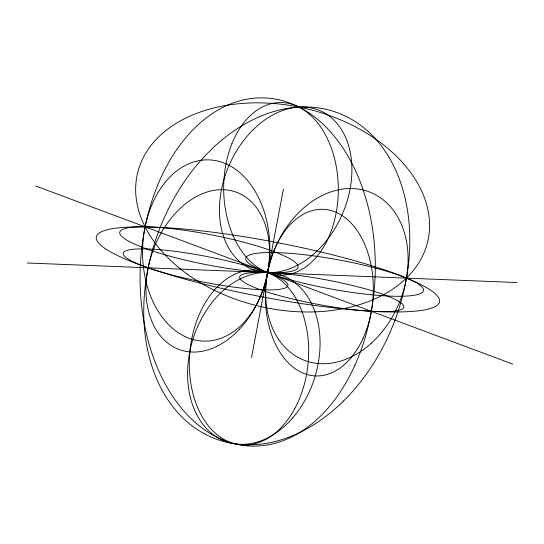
<?xml version="1.0" encoding="UTF-8"?>
<svg xmlns="http://www.w3.org/2000/svg" width="544" height="544" viewBox="0 0 544 544"><rect width="100%" height="100%" fill="white"/><g stroke="black" fill="none" stroke-linecap="round" stroke-linejoin="round"><path stroke-width="0.82" d="M251.525 357.483L283.404 189.122M27.2 262.983L516.8 282.533M35.707 185.994L512.87 364.16M371.266 343.237A90.25 67.83 -68.6 0 0 373.701 193.82A90.25 67.83 -68.6 0 0 265.662 291.346A90.25 67.83 -68.6 0 0 371.266 343.237M292.563 418.044A87.7 63.859 -72.9 0 0 280.996 275.074A87.7 63.859 -72.9 0 0 187.898 382.214A87.7 63.859 -72.9 0 0 292.563 418.044M239.462 329.208A83.701 58.371 -70.2 0 0 237.83 192.787A83.701 58.371 -70.2 0 0 145.962 290.612A83.701 58.371 -70.2 0 0 239.462 329.208M362.957 338.592A83.388 53.863 -87.1 0 0 325.047 209.44A83.388 53.863 -87.1 0 0 270.021 329.807A83.388 53.863 -87.1 0 0 362.957 338.592M257.713 302.314A90.651 63.607 -88.5 0 0 212.765 160.181A90.651 63.607 -88.5 0 0 148.09 288.986A90.651 63.607 -88.5 0 0 257.713 302.314M316.785 251.253A86.258 61.669 -66.4 0 0 320.729 111.003A86.258 61.669 -66.4 0 0 219.49 207.169A86.258 61.669 -66.4 0 0 316.785 251.253M157.794 252.64A90.828 15.116 11.1 0 0 297.718 268.076A90.828 15.116 11.1 0 0 171.129 228.616A90.828 15.116 11.1 0 0 157.794 252.64M274.842 294.345A83.463 12.811 10.4 0 0 403.587 307.802A83.463 12.811 10.4 0 0 286.844 274.026A83.463 12.811 10.4 0 0 274.842 294.345M294.664 408.762A87.7 59.391 -84.7 0 0 259.4 270.443A87.7 59.391 -84.7 0 0 192.868 393.251A87.7 59.391 -84.7 0 0 294.664 408.762M231.968 143.555A86.306 57.331 89.5 0 0 279.8 275.094A86.306 57.331 89.5 0 0 331.242 147.839A86.306 57.331 89.5 0 0 231.968 143.555M158.875 271.266A83.885 12.893 11.1 0 0 287.701 286.117A83.885 12.893 11.1 0 0 170.252 250.764A83.885 12.893 11.1 0 0 158.875 271.266M282.887 277.664A90.352 15.008 10.3 0 0 423.137 291.55A90.352 15.008 10.3 0 0 297.847 254.028A90.352 15.008 10.3 0 0 282.887 277.664M176.732 276.814A174.672 28.064 10.7 0 0 439.498 302.131A174.672 28.064 10.7 0 0 187.51 229.384A174.672 28.064 10.7 0 0 176.732 276.814M343.407 401.118A174.08 126.242 -69.5 0 0 343.114 115.042A174.08 126.242 -69.5 0 0 143.732 311.46A174.08 126.242 -69.5 0 0 343.407 401.118M354.783 365.541A174.196 117.511 -87.7 0 0 266.533 98.022A174.196 117.511 -87.7 0 0 151.64 352.369A174.196 117.511 -87.7 0 0 354.783 365.541M187.326 274.162A149.056 101.558 13.2 0 0 427.135 243.841A149.056 101.558 13.2 0 0 233.383 104.332A149.056 101.558 13.2 0 0 187.326 274.162"/></g></svg>
